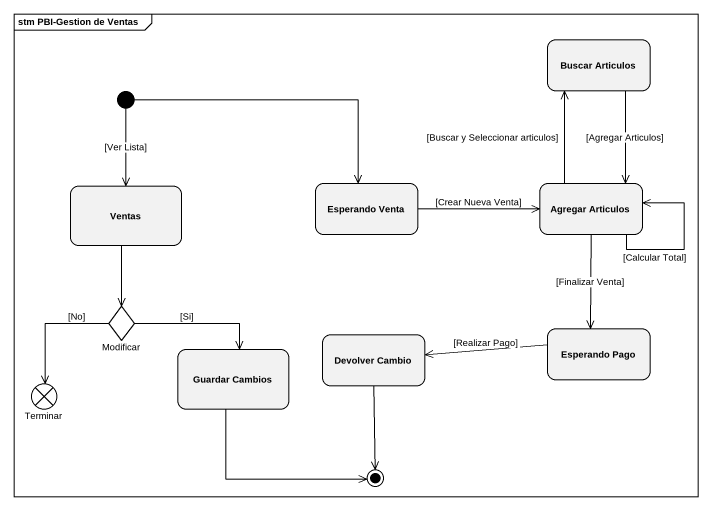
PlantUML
@startuml
mainframe stm PBI-Gestion de Ventas
hide empty description
state "Buscar Articulos" as Buscar_Articulos
state Ventas
state "Esperando Venta" as Esperando_Venta
state "Agregar Articulos" as Agregar_Articulos
state Modificar <<choice>>
state "Guardar Cambios" as Guardar_Cambios
state "Devolver Cambio" as Devolver_Cambio
state "Esperando Pago" as Esperando_Pago
state Terminar <<end>>
[*] --> Ventas : [Ver Lista]
[*] -right-> Esperando_Venta
Buscar_Articulos --> Agregar_Articulos : [Agregar Articulos]
Ventas --> Modificar
Esperando_Venta -right-> Agregar_Articulos : [Crear Nueva Venta]
Agregar_Articulos -up-> Buscar_Articulos : [Buscar y Seleccionar articulos]
Agregar_Articulos --> Agregar_Articulos : [Calcular Total]
Agregar_Articulos --> Esperando_Pago : [Finalizar Venta]
Modificar -right-> Guardar_Cambios : [Si]
Modificar --> Terminar : [No]
Esperando_Pago -left-> Devolver_Cambio : [Realizar Pago]
Guardar_Cambios --> [*]
Devolver_Cambio --> [*]
@enduml
